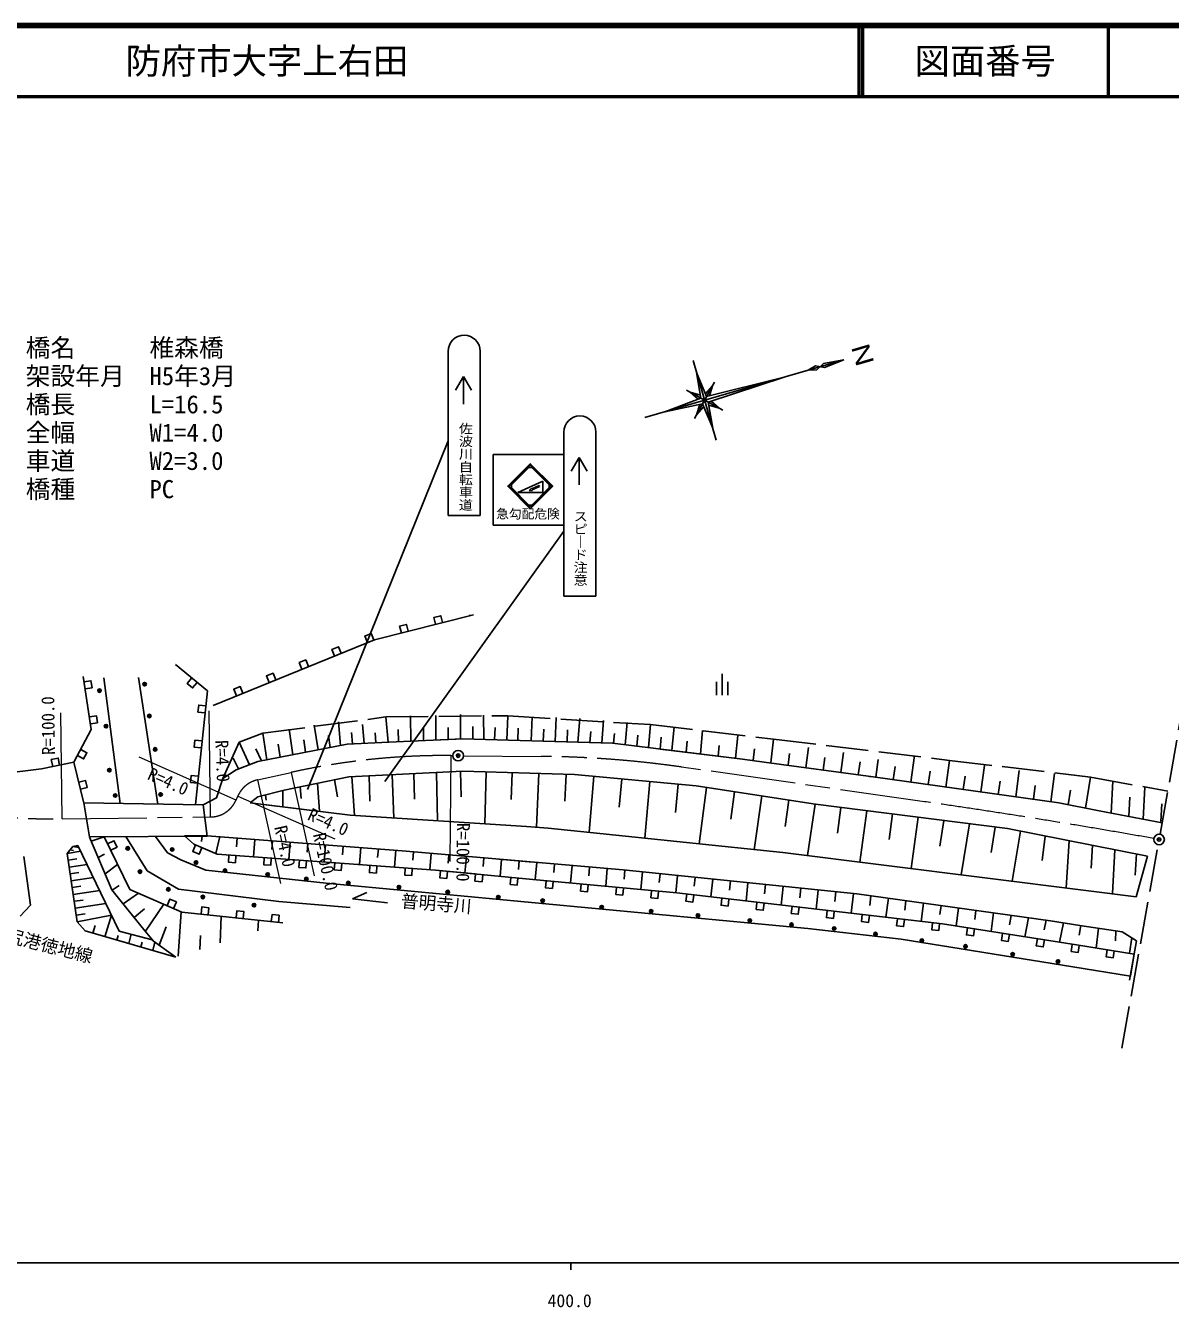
# Model space of a CAD drawing. Units: millimetres, scale not verified. Extents: x 40000 to 680000, y 20000 to 380000.
# Drawn here: x 390892 to 552814, y 198715 to 380000 of the extents above; entities that cross this region are included whole.
import ezdxf
from ezdxf.enums import TextEntityAlignment as Align

# ---------------------------------------------------------------- set-up
doc = ezdxf.new("R2010")
doc.units = ezdxf.units.MM
doc.header["$LTSCALE"] = 1000
doc.header["$PDMODE"] = 32
doc.header["$PDSIZE"] = 500
doc.linetypes.add('CHAIN', pattern=[18.5, 12, -1.5, 3.5, -1.5])
doc.linetypes.add('DASHED', pattern=[7.5, 6, -1.5])
for name, color, linetype, lineweight in [('M-BGD', 7, 'Continuous', 25), ('M-BGD-EXST', 7, 'Continuous', 25), ('M-BMK', 2, 'CHAIN', 13), ('M-BMK-SRVR', 3, 'Continuous', 25), ('M-STR-HTXT', 7, 'Continuous', 13), ('M-STR-STR1', 1, 'Continuous', 25), ('M-STR-STRC', 7, 'Continuous', 25), ('M-TTL', 2, 'Continuous', 140), ('M-TTL-BAND', 7, 'Continuous', 25), ('M-TTL-LINE', 7, 'Continuous', 50)]:
    doc.layers.add(name, color=color, linetype=linetype, lineweight=lineweight)
for name, color, linetype in [('M-BMK-HTXT', 7, 'Continuous'), ('M-OTRS', 6, 'Continuous'), ('M-TTL-TXT', 7, 'Continuous')]:
    doc.layers.add(name, color=color, linetype=linetype)
doc.styles.add('@ＭＳ ゴシック', font='')
doc.styles.add('ＭＳ ゴシック', font='')
doc.styles.add('ＭＳ 明朝', font='')
doc.styles.get('@ＭＳ ゴシック').set_extended_font_data('@MS Gothic')
doc.styles.get('ＭＳ ゴシック').set_extended_font_data('MS Gothic')
doc.styles.get('ＭＳ 明朝').set_extended_font_data('MS Mincho')

msp = doc.modelspace()

# ---------------------------------------------------------------- linework, layer by layer
at = {"layer": 'M-BGD'}
for p, q in [((506649, 332728), (478486, 324573)), ((485304, 332652), (488566, 321387)), ((501579, 331260), (502624, 331868)), ((502624, 331868), (503914, 331631)), ((503751, 332194), (502787, 331305)), ((506649, 332728), (503751, 332194)), ((503914, 331631), (506649, 332728)), ((487219, 327535), (485793, 330962)), ((485793, 330962), (486419, 327304)), ((498200, 330281), (487219, 327535)), ((487450, 326735), (498200, 330281)), ((502787, 331305), (501579, 331260)), ((489506, 325603), (484363, 328436)), ((486350, 327711), (484879, 328152)), ((484879, 328152), (486029, 327154)), ((488351, 329591), (485518, 324448)), ((488067, 329075), (487060, 327916)), ((487635, 327637), (488067, 329075)), ((486419, 327304), (481302, 325388)), ((481302, 325388), (486651, 326504)), ((486241, 326422), (485802, 324964)), ((486651, 326504), (488076, 323077)), ((488076, 323077), (487450, 326735)), ((487520, 326328), (488990, 325887)), ((488990, 325887), (487857, 326871)), ((485802, 324964), (486810, 326123)), ((453701, 296684), (453733, 296554)), ((401975, 287746), (404286, 269979)), ((409590, 269890), (406876, 287815)), ((432260, 277566), (431724, 281041)), ((435448, 278182), (435169, 281542)), ((438769, 278475), (438545, 281162)), ((442150, 278635), (441853, 282219)), ((445379, 278788), (445355, 282384)), ((448937, 278957), (448914, 282408)), ((452424, 279122), (452401, 282573)), ((455681, 279047), (455659, 282453)), ((458958, 278950), (459092, 282395)), ((462396, 278848), (462529, 282261)), ((465802, 278748), (465933, 282129)), ((469018, 278652), (469307, 281995)), ((472380, 278553), (472652, 281705)), ((475708, 278288), (475979, 281418)), ((479004, 277884), (479285, 281132)), ((425008, 276163), (424429, 279917)), ((428704, 276878), (428147, 280489)), ((433988, 277900), (433725, 279604)), ((437121, 278397), (436985, 280039)), ((440444, 278554), (440327, 279962)), ((443618, 278705), (443607, 280466)), ((447176, 278873), (447164, 280635)), ((450662, 279039), (450651, 280728)), ((454150, 279092), (454137, 280894)), ((457228, 279002), (457295, 280732)), ((460505, 278905), (460572, 280635)), ((464103, 278798), (464169, 280496)), ((467493, 278697), (467559, 280380)), ((470701, 278603), (470837, 280179)), ((474053, 278503), (474174, 279901)), ((477358, 278086), (477491, 279624)), ((480644, 277683), (480788, 279344)), ((482289, 277482), (482638, 280804)), ((486357, 276985), (486612, 280290)), ((491324, 276377), (491610, 279612)), ((422564, 275469), (421085, 278641)), ((424242, 276015), (423455, 277698)), ((426874, 276524), (426591, 278366)), ((430499, 277225), (430226, 278997)), ((452706, 279135), (442288, 278642)), ((448559, 278939), (451777, 279091)), ((452706, 279135), (473919, 278507)), ((484345, 277231), (484470, 278816)), ((488846, 276680), (488978, 278163)), ((493806, 276053), (493996, 277701)), ((496281, 275712), (496687, 279084)), ((501244, 275037), (501608, 277899)), ((420983, 274862), (420267, 276394)), ((498763, 275388), (498952, 277035)), ((503716, 274701), (503955, 276494)), ((506198, 274350), (506561, 277212)), ((508671, 274027), (508931, 275884)), ((511151, 273685), (511501, 276196)), ((516099, 272994), (516629, 276771)), ((521056, 272307), (521579, 276071)), ((437050, 273786), (437413, 268299)), ((439486, 273902), (439589, 270289)), ((442720, 274062), (442730, 273821)), ((442720, 274058), (442963, 267938)), ((445780, 274209), (445883, 270596)), ((449014, 274365), (449150, 267533)), ((452427, 274520), (452495, 270907)), ((456031, 274440), (455826, 267061)), ((459726, 274335), (459570, 270562)), ((463488, 274216), (463156, 266621)), ((467342, 274104), (467162, 270291)), ((471255, 273821), (470601, 265908)), ((513624, 273339), (513889, 275228)), ((518573, 272648), (518838, 274537)), ((523529, 271961), (523788, 273837)), ((526003, 271616), (526510, 275365)), ((530961, 270928), (531440, 274668)), ((535909, 270236), (536415, 274204)), ((429716, 272322), (429844, 270707)), ((432154, 272834), (432458, 268872)), ((434599, 273347), (434989, 270917)), ((475206, 273445), (474857, 269471)), ((479186, 273079), (478459, 265091)), ((483175, 272714), (482808, 268693)), ((487191, 272253), (486168, 264284)), ((528478, 271270), (528727, 273143)), ((533435, 270582), (533680, 272506)), ((540833, 269342), (541521, 273726)), ((544444, 268632), (544686, 273145)), ((548971, 267749), (549217, 272314)), ((424842, 271154), (424893, 270471)), ((427278, 271803), (427287, 269509)), ((491159, 271642), (490642, 267745)), ((495047, 271051), (493964, 263429)), ((498849, 270466), (498315, 266740)), ((538373, 269815), (538690, 271885)), ((546928, 268147), (547072, 270878)), ((436790, 268327), (422653, 270083)), ((431003, 269045), (422653, 270083)), ((461748, 266712), (436790, 268327)), ((502565, 269897), (501502, 262604)), ((506221, 269426), (505734, 265786)), ((509864, 268961), (508897, 261695)), ((513507, 268496), (513027, 264869)), ((551639, 267230), (542760, 268959)), ((551464, 267413), (551596, 269936)), ((517139, 268038), (516147, 260786)), ((520762, 267568), (520194, 263958)), ((524393, 267110), (523222, 259900)), ((528015, 266649), (527466, 263044)), ((403081, 257781), (399912, 265235)), ((400170, 264633), (402000, 265256)), ((405635, 257806), (402000, 265256)), ((408103, 260473), (405087, 265307)), ((415853, 265417), (415763, 264610)), ((418345, 265295), (417812, 262892)), ((420837, 265101), (420718, 263859)), ((423330, 264906), (423130, 262433)), ((425822, 264712), (425732, 263478)), ((531612, 266056), (530450, 258995)), ((535120, 265375), (534698, 261942)), ((538508, 264711), (538055, 258042)), ((397573, 263891), (396762, 262932)), ((396762, 262932), (398700, 263220)), ((396762, 262932), (398204, 253235)), ((397168, 263411), (397651, 263346)), ((398295, 264061), (397573, 263891)), ((397573, 263891), (398437, 263765)), ((398295, 264061), (404132, 251928)), ((428315, 264518), (428142, 262063)), ((430817, 264326), (430712, 263109)), ((433310, 264132), (433108, 261700)), ((435802, 263939), (435703, 262734)), ((438292, 263754), (438097, 261334)), ((440785, 263560), (440686, 262355)), ((443278, 263365), (443087, 260968)), ((445763, 263158), (445671, 261966)), ((448254, 262932), (448066, 260598)), ((541787, 264069), (541617, 260845)), ((541929, 264037), (549559, 262541)), ((544956, 263446), (544632, 257231)), ((391564, 255619), (390626, 262468)), ((396907, 261962), (398143, 262146)), ((397051, 260992), (399590, 261370)), ((401148, 262334), (402056, 262795)), ((402127, 260035), (403895, 261370)), ((450752, 262719), (450652, 261555)), ((453242, 262503), (453040, 260144)), ((455720, 262287), (455622, 261082)), ((455730, 262287), (455726, 262243)), ((455730, 262287), (467277, 261285)), ((457813, 262108), (462615, 261690)), ((458218, 262071), (458015, 259681)), ((460706, 261855), (460608, 260650)), ((463204, 261638), (462981, 259213)), ((465693, 261422), (465594, 260217)), ((468182, 261209), (467960, 258739)), ((548004, 262840), (547841, 259846)), ((397195, 260023), (398431, 260207)), ((397339, 259053), (400479, 259520)), ((470671, 260992), (470564, 259743)), ((473169, 260779), (472939, 258265)), ((475660, 260553), (475534, 259298)), ((478141, 260293), (477893, 257806)), ((480628, 260046), (480509, 258803)), ((483118, 259788), (482871, 257332)), ((485608, 259530), (485476, 258295)), ((488085, 259280), (487836, 256761)), ((397483, 258083), (398720, 258267)), ((397628, 257114), (401369, 257670)), ((404233, 256357), (403081, 257781)), ((403124, 257728), (404103, 258369)), ((490576, 259022), (490446, 257746)), ((493066, 258765), (492792, 256187)), ((495553, 258517), (495412, 257206)), ((498043, 258260), (497750, 255604)), ((500523, 258000), (500381, 256657)), ((503014, 257742), (502716, 255033)), ((505501, 257494), (505348, 256118)), ((391564, 255619), (390120, 254052)), ((397772, 256144), (399008, 256328)), ((397916, 255174), (402259, 255820)), ((404233, 256357), (407821, 251921)), ((404685, 255799), (406852, 257282)), ((407834, 251902), (410453, 255732)), ((437121, 256478), (439166, 257382)), ((442094, 255943), (437121, 256478)), ((507991, 257237), (507671, 254458)), ((510469, 256913), (510284, 255538)), ((512942, 256568), (512583, 253892)), ((515417, 256223), (515245, 254913)), ((517891, 255878), (517551, 253312)), ((398060, 254205), (399297, 254389)), ((398204, 253235), (403052, 254174)), ((402109, 251142), (403052, 254174)), ((406262, 253848), (407683, 255086)), ((412475, 248374), (412891, 254679)), ((418410, 250268), (418566, 254032)), ((520374, 255535), (520197, 254276)), ((522848, 255190), (522509, 252655)), ((525321, 254844), (525153, 253556)), ((527796, 254499), (527451, 251879)), ((530279, 254156), (530049, 252830)), ((532753, 253810), (532206, 251133)), ((398204, 253235), (399293, 251948)), ((400705, 252723), (400418, 251626)), ((409781, 249926), (410794, 252540)), ((423751, 251971), (423822, 253462)), ((535227, 253465), (534945, 252103)), ((537697, 253097), (537128, 250351)), ((540170, 252721), (539925, 251339)), ((542642, 252344), (542309, 249541)), ((399293, 251948), (412142, 248268)), ((403966, 251293), (403800, 250658)), ((408804, 250705), (404132, 251928)), ((405833, 251482), (405491, 250173)), ((407358, 250363), (407182, 249689)), ((409174, 250357), (408873, 249205)), ((415527, 249348), (415604, 251321)), ((545115, 251967), (545070, 250538)), ((547357, 250982), (547033, 248796)), ((547054, 245013), (548006, 250576)), ((539553, 249974), (547687, 248693))]:
    msp.add_line(p, q, dxfattribs=at)
at = {"layer": 'M-BGD', "linetype": 'DASHED'}
for p, q in [((551351, 265634), (556492, 294429)), ((424429, 279917), (441853, 282219)), ((441853, 282219), (459092, 282395)), ((459092, 282395), (479285, 281132)), ((479285, 281132), (496687, 279084)), ((421085, 278641), (424429, 279917)), ((418802, 273496), (421085, 278641)), ((496687, 279084), (521579, 276071)), ((521579, 276071), (541521, 273726)), ((541521, 273726), (552441, 271722)), ((545947, 235363), (551088, 264158))]:
    msp.add_line(p, q, dxfattribs=at)
at = {"layer": 'M-BGD'}
for points in [[(454256, 296675), (440217, 293128), (417405, 283855)], [(449855, 295574), (449610, 296544), (448640, 296299), (448886, 295330)], [(440161, 293116), (439784, 294043), (438858, 293667), (439234, 292740)], [(445007, 294349), (444763, 295318), (443793, 295074), (444038, 294104)], [(435529, 291234), (435152, 292161), (434226, 291784), (434603, 290857)], [(430897, 289351), (430520, 290278), (429594, 289901), (429971, 288975)], [(412081, 289632), (416604, 285897), (414899, 269821)], [(426265, 287468), (425888, 288395), (424962, 288019), (425339, 287092)], [(399126, 270035), (397692, 275815), (400181, 280450), (399012, 287921)], [(399294, 286195), (400281, 286350), (400127, 287338), (399139, 287183)], [(414368, 287729), (413731, 286958), (414502, 286321), (415138, 287092)], [(421633, 285585), (421256, 286512), (420330, 286136), (420707, 285209)], [(416371, 283800), (415376, 283906), (415270, 282911), (416265, 282807)], [(400066, 281255), (401054, 281410), (400899, 282397), (399911, 282243)], [(398209, 276756), (399091, 276283), (399564, 277164), (398683, 277637)], [(415843, 278828), (414848, 278934), (414744, 277939), (415737, 277834)], [(418802, 273496), (420679, 274745), (423725, 275915), (436373, 278361), (442288, 278642)], [(495377, 275835), (492280, 276256), (473919, 278507)], [(480664, 277681), (492289, 276259), (495378, 275838)], [(397692, 275815), (393151, 274884), (376738, 272848), (372240, 273137)], [(395701, 275418), (395501, 276397), (394521, 276197), (394722, 275217)], [(542760, 268959), (537038, 270074), (510770, 273741), (495377, 275835)], [(415316, 273857), (414321, 273962), (414216, 272967), (415210, 272862)], [(422653, 270083), (423718, 270901), (427462, 271850), (436590, 273764)], [(436590, 273764), (452734, 274537), (468550, 274068), (485754, 272472), (502631, 269885), (529756, 266425), (541929, 264037)], [(510239, 273814), (510770, 273741), (537038, 270074), (542760, 268959)], [(398647, 272007), (399619, 272248), (399377, 273219), (398407, 272978)], [(415987, 269807), (417912, 270781), (418802, 273496)], [(470747, 265892), (464792, 266515), (461748, 266712)], [(402928, 263378), (403827, 263817), (403389, 264715), (402489, 264277)], [(409244, 265334), (410955, 263019), (412824, 262030), (416402, 260537), (433417, 258729), (501528, 252293)], [(413351, 265389), (416578, 265429), (444151, 263296), (455750, 262287)], [(413351, 265389), (414688, 264226), (417980, 262816), (448852, 260545), (462638, 259245)], [(413351, 265389), (414688, 264226), (417980, 262816), (448852, 260545), (454488, 260013)], [(540857, 257691), (497990, 263044), (470747, 265892)], [(414920, 264115), (414526, 263195), (415445, 262801), (415839, 263721)], [(419650, 262682), (419577, 261684), (420575, 261611), (420648, 262609)], [(424637, 262315), (424563, 261318), (425560, 261244), (425634, 262241)], [(429623, 261948), (429550, 260951), (430547, 260878), (430621, 261875)], [(434610, 261582), (434536, 260584), (435534, 260511), (435607, 261508)], [(439596, 261214), (439523, 260218), (440520, 260144), (440593, 261141)], [(467277, 261285), (475392, 260579), (508464, 257186), (535878, 253372), (540021, 252744)], [(549559, 262541), (547972, 256803), (540857, 257691)], [(436774, 255272), (426723, 256103), (412503, 257856), (408103, 260473)], [(444582, 260848), (444510, 259850), (445507, 259777), (445580, 260774)], [(449568, 260466), (449474, 259470), (450470, 259376), (450564, 260372)], [(454547, 260008), (454451, 259001), (455448, 258908), (455543, 259914)], [(459523, 259527), (459430, 258531), (460426, 258438), (460520, 259433)], [(462638, 259245), (483019, 257323), (520578, 252960), (539553, 249974)], [(427265, 253092), (413010, 254630), (405635, 257806)], [(464501, 259058), (464407, 258062), (465404, 257969), (465498, 258964)], [(469479, 258589), (469385, 257594), (470381, 257499), (470475, 258495)], [(474457, 258119), (474363, 257124), (475359, 257030), (475453, 258025)], [(479435, 257650), (479341, 256655), (480337, 256561), (480430, 257556)], [(411826, 255153), (412221, 256071), (411303, 256466), (410907, 255548)], [(484410, 257150), (484294, 256157), (485287, 256042), (485404, 257035)], [(489377, 256574), (489261, 255581), (490255, 255466), (490370, 256459)], [(494343, 255997), (494228, 255004), (495221, 254888), (495337, 255882)], [(416696, 254243), (416802, 255238), (415808, 255345), (415702, 254351)], [(421667, 253707), (421774, 254702), (420780, 254809), (420672, 253814)], [(426638, 253170), (426745, 254166), (425751, 254272), (425643, 253278)], [(499310, 255419), (499195, 254426), (500188, 254311), (500303, 255304)], [(504276, 254843), (504161, 253850), (505154, 253735), (505269, 254728)], [(509243, 254266), (509127, 253273), (510121, 253157), (510236, 254151)], [(539030, 246875), (514747, 250771), (501528, 252293)], [(514209, 253690), (514094, 252695), (515087, 252580), (515203, 253573)], [(519176, 253112), (519060, 252119), (520054, 252004), (520169, 252997)], [(524122, 252392), (523967, 251404), (524955, 251248), (525111, 252236)], [(540021, 252744), (545974, 251841), (548006, 250576)], [(412136, 248266), (408968, 250502), (407821, 251921)], [(529062, 251614), (528906, 250626), (529894, 250470), (530050, 251459)], [(534001, 250836), (533845, 249849), (534833, 249694), (534989, 250681)], [(538940, 250059), (538785, 249071), (539385, 248977)], [(539030, 246875), (547154, 245572), (547687, 248693)], [(539385, 248977), (539773, 248916), (539928, 249904)], [(543879, 249281), (543724, 248294), (544712, 248138), (544867, 249126)]]:
    msp.add_lwpolyline(points, dxfattribs=at)
for centre in [(407725, 286854), (401350, 285942), (402263, 280920), (408397, 282363), (409214, 277630), (402741, 274690), (403559, 271116), (409981, 271256), (405339, 263631), (411616, 263480), (414994, 261643), (407074, 260346), (419097, 260480), (425132, 259944), (430588, 259311), (411079, 257831), (436527, 258727), (443697, 258141), (450601, 257459), (415955, 256765), (423197, 255600), (457746, 256728), (464023, 256240), (472376, 255315), (479377, 254730), (485991, 254145), (493330, 253414), (499220, 252829), (505255, 252293), (511097, 251515), (517663, 250592), (523843, 249766), (530506, 248649), (536927, 247630)]:
    msp.add_circle(centre, 100, dxfattribs=at)
for p in [(407725, 286854), (401350, 285942), (402263, 280920), (408397, 282363), (409214, 277630), (402741, 274690), (403559, 271116), (409981, 271256), (405339, 263631), (411616, 263480), (414994, 261643), (407074, 260346), (419097, 260480), (425132, 259944), (430588, 259311), (411079, 257831), (436527, 258727), (443697, 258141), (450601, 257459), (415955, 256765), (423197, 255600), (457746, 256728), (464023, 256240), (472376, 255315), (479377, 254730), (485991, 254145), (493330, 253414), (499220, 252829), (505255, 252293), (511097, 251515), (517663, 250592), (523843, 249766), (530506, 248649), (536927, 247630)]:
    msp.add_point(p, dxfattribs=at)
at = {"layer": 'M-BGD-EXST'}
for p, q in [((489421, 288307), (489418, 285307)), ((488620, 287208), (488618, 285308)), ((490220, 287206), (490218, 285306))]:
    msp.add_line(p, q, dxfattribs=at)
at = {"layer": 'M-BMK'}
for p, q in [((451050, 276757), (451319, 276755)), ((452819, 276742), (463795, 276643)), ((423693, 273318), (428431, 274373)), ((518033, 270229), (483684, 275139)), ((420650, 270457), (420903, 271031)), ((396044, 267813), (417041, 268074))]:
    msp.add_line(p, q, dxfattribs=at)
for centre, radius, start, end in [((450156, 176761), 100000, 89.48816, 102.54769), ((462456, 126649), 150000, 81.8638, 89.48816), ((424562, 269414), 4000, 102.54771, 156.15304), ((416991, 272074), 4000, 270.71164, 336.15303), ((380688, -690424), 970422, 79.92316, 81.86356), ((394802, 367806), 100000, 260.24066, 270.71159)]:
    msp.add_arc(centre, radius, start, end, dxfattribs=at)
at = {"layer": 'M-BMK-SRVR'}
for centre in [(452069, 276748), (551220, 264896)]:
    msp.add_circle(centre, 750, dxfattribs=at)
for p in [(452069, 276748), (551220, 264896)]:
    msp.add_point(p, dxfattribs=at)
at = {"layer": 'M-OTRS'}
msp.add_point((551220, 264896), dxfattribs=at)
at = {"layer": 'M-STR-HTXT'}
for p, q in [((396044, 267813), (395858, 282812)), ((417041, 268074), (416855, 283073)), ((420650, 270457), (406930, 276521)), ((451050, 276757), (450916, 261758)), ((428431, 274373), (431690, 259731)), ((423693, 273318), (426952, 258676)), ((420903, 271031), (434623, 264966))]:
    msp.add_line(p, q, dxfattribs=at)
at = {"layer": 'M-STR-STR1'}
for p, q in [((399132, 270064), (415990, 269784)), ((399132, 270064), (399906, 265273)), ((415990, 269784), (416584, 265382)), ((399906, 265273), (416584, 265382))]:
    msp.add_line(p, q, dxfattribs=at)
at = {"layer": 'M-STR-STRC'}
for p, q in [((450637, 310722), (450657, 333943)), ((455185, 310718), (455205, 333939)), ((452831, 330359), (451711, 328424)), ((452828, 326462), (452831, 330359)), ((452831, 330359), (453948, 328422)), ((430777, 271964), (450646, 321257)), ((466997, 299303), (467017, 322524)), ((471545, 299299), (471565, 322520)), ((457014, 319355), (457006, 309355)), ((467014, 319347), (457014, 319355)), ((469191, 318940), (468072, 317005)), ((469188, 315043), (469191, 318940)), ((469191, 318940), (470308, 317003)), ((464069, 315585), (460532, 313962)), ((464067, 313959), (464069, 315585)), ((464067, 313959), (460532, 313962)), ((462140, 314233), (462447, 314559)), ((462140, 314233), (462581, 314265)), ((462487, 314472), (462447, 314559)), ((462487, 314472), (463508, 314940)), ((462547, 314341), (463568, 314809)), ((462581, 314265), (462547, 314341)), ((463568, 314809), (463508, 314940)), ((450637, 310722), (455185, 310718)), ((441679, 273080), (467002, 308513)), ((467006, 309347), (457006, 309355)), ((466997, 299303), (471545, 299299))]:
    msp.add_line(p, q, dxfattribs=at)
for points in [[(462273, 311679), (465458, 314858), (462279, 318043), (459094, 314864)], [(462273, 311891), (465246, 314858), (462279, 317831), (459306, 314864)], [(459612, 315063), (459611, 314664), (462074, 312197), (462473, 312196), (464940, 314659), (464941, 315058), (462478, 317525), (462079, 317526)]]:
    msp.add_lwpolyline(points, close=True, dxfattribs=at)
for centre in [(452931, 333933), (469291, 322514)]:
    msp.add_arc(centre, 2274, 0.14782, 179.75213, dxfattribs=at)
at = {"layer": 'M-TTL'}
msp.add_line((680000, 380000), (40000, 380000), dxfattribs=at)
at = {"layer": 'M-TTL-BAND'}
for p, q in [((40000, 205000), (579000, 205000)), ((468000, 205000), (468000, 204000))]:
    msp.add_line(p, q, dxfattribs=at)
at = {"layer": 'M-TTL-LINE'}
for p, q in [((508747, 380000), (508747, 370000)), ((509247, 380000), (509247, 370000)), ((543997, 380000), (543997, 370000)), ((40000, 370000), (680000, 370000))]:
    msp.add_line(p, q, dxfattribs=at)

# ---------------------------------------------------------------- texts
at = {"layer": 'M-BGD', "style": 'ＭＳ 明朝', "width": 1.15}
msp.add_text('Ｎ', height=2566, rotation=286.149, dxfattribs=at).set_placement((506758, 334794), align=Align.BOTTOM_LEFT)
at = {"layer": 'M-BMK-HTXT', "style": 'ＭＳ ゴシック'}
msp.add_text('普明寺川', height=1833, rotation=355.226, dxfattribs=at).set_placement((443881, 254775), align=Align.BOTTOM_LEFT)
msp.add_text('一般県道三田尻港徳地線', height=1833, rotation=345.529, dxfattribs=at).set_placement((399958, 246877), align=Align.BOTTOM_RIGHT)
at = {"layer": 'M-STR-HTXT', "style": 'ＭＳ ゴシック'}
for s, p in [('橋名\u3000\u3000\u3000椎森橋', (390903, 335726)), ('架設年月\u3000H5年3月', (390903, 331726)), ('橋長\u3000\u3000\u3000L=16.5', (390903, 327726)), ('全幅\u3000\u3000\u3000W1=4.0', (390903, 323726)), ('車道\u3000\u3000\u3000W2=3.0', (390903, 319726)), ('橋種\u3000\u3000\u3000PC', (390903, 315726))]:
    msp.add_text(s, height=2566, dxfattribs=at).set_placement(p, align=Align.TOP_LEFT)
at = {"layer": 'M-STR-HTXT', "style": 'ＭＳ ゴシック', "width": 0.95}
for s, rotation, p in [('R=100.0', 90.712, (395589, 276865)), ('R=4.0', 272.219, (417177, 278901)), ('R=4.0', 336.153, (407765, 272953)), ('R=4.0', 336.153, (430408, 267233)), ('R=4.0', 282.548, (425498, 266515)), ('R=100.0', 269.488, (451352, 267250)), ('R=100.0', 282.548, (430988, 265487))]:
    msp.add_text(s, height=1833, rotation=rotation, dxfattribs=at).set_placement(p, align=Align.BOTTOM_LEFT)
at = {"layer": 'M-STR-STRC', "style": '@ＭＳ ゴシック', "width": 0.9}
for s, p in [('佐波川自転車道', (451961, 311318)), ('スピ｜ド注意', (468195, 300701))]:
    msp.add_text(s, height=1466, rotation=269.95, dxfattribs=at).set_placement(p, align=Align.BOTTOM_RIGHT)
at = {"layer": 'M-STR-STRC', "style": 'ＭＳ ゴシック'}
msp.add_text('急勾配危険', height=1320, rotation=359.95, dxfattribs=at).set_placement((461953, 309897), align=Align.BOTTOM_CENTER)
at = {"layer": 'M-TTL-BAND', "style": 'ＭＳ ゴシック'}
msp.add_text('400.0', height=1833, dxfattribs=at).set_placement((467844, 198195), align=Align.BOTTOM_CENTER)
at = {"layer": 'M-TTL-TXT', "style": 'ＭＳ ゴシック'}
msp.add_text('防府市大字上右田', height=3666, dxfattribs=at).set_placement((405024, 375000), align=Align.MIDDLE_LEFT)
msp.add_text('図面番号', height=3666, dxfattribs=at).set_placement((526622, 375000), align=Align.MIDDLE_CENTER)

doc.saveas('drawing.dxf')
